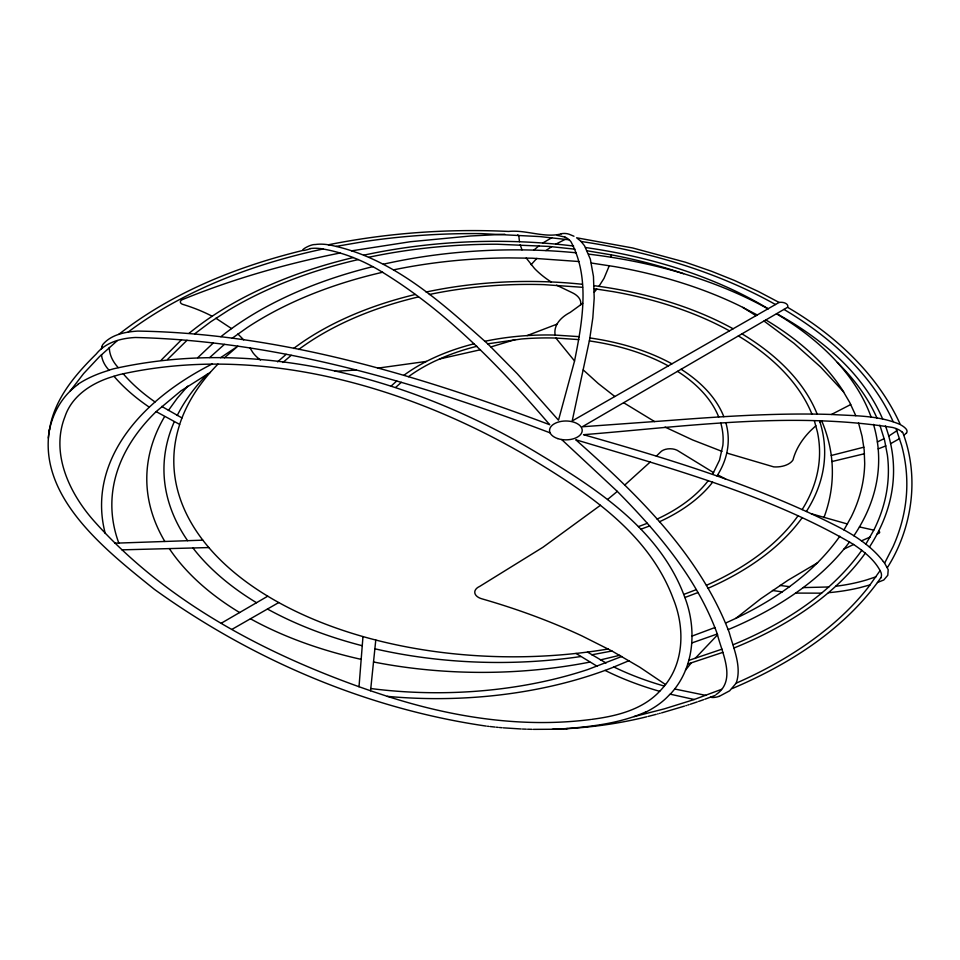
<?xml version="1.0" encoding="UTF-8"?>
<svg xmlns="http://www.w3.org/2000/svg" width="960" height="960" viewBox="0 0 960 960"><rect width="100%" height="100%" fill="white"/><g stroke="black" fill="none" stroke-linecap="round" stroke-linejoin="round"><path stroke-width="1.44" d="M310.428 248.652C293.424 254.508 309.06 244.092 315.132 244.548C321.792 243.552 328.56 244.536 335.04 246.168C395.376 260.028 442.872 303.876 487.74 343.824L521.328 339A176.232 101.748 0 0 1 555.9 338.052L574.548 360.972C582.276 322.452 590.436 278.1 570.96 241.74A27.744 16.02 0 0 0 569.148 239.808A19.464 11.232 0 0 0 564.984 237.084M486.24 726.096C366.804 708.78 252.156 659.712 154.38 589.332C104.112 548.796 30.072 491.808 52.188 417.876C59.916 392.616 77.796 372.228 96.228 354.012C105.636 342.288 120.972 338.22 135.432 337.488C278.316 340.86 417.48 382.572 550.104 432.852M669.948 694.524L670.404 694.032A135.12 78.012 0 0 0 672.612 691.536C694.632 665.832 696.66 628.212 684.876 597.516C659.904 528.732 594.792 487.512 535.056 451.608C410.34 377.328 257.52 336.504 113.604 368.796A135.12 78.012 0 0 0 109.296 370.068L108.444 370.332M691.836 642.948L717.3 633.984C721.728 652.728 737.124 680.412 716.016 694.608M370.416 690.732L359.016 686.736L362.976 636.576M48.312 438.024C50.244 417.12 60.84 396.672 78.12 384.432M375.78 640.032L370.548 690.78L387.228 696.312M611.064 257.256L611.328 254.88M779.112 302.436L572.208 420.936L589.608 339.576L592.824 317.88L594.204 298.056L593.46 276.432L590.328 259.128L584.484 245.724L580.98 241.332L576.6 237.78L632.688 247.968L685.428 262.224L711.384 271.212L734.388 280.428L758.196 291.408L779.112 302.436A6.9 3.984 0 0 1 785.808 303.444A6.9 3.984 0 0 1 787.584 307.32M574.536 361.056L558.492 420.204L517.26 373.728L487.74 343.824M102.072 346.404L101.904 347.016M102.192 345.948L102.192 345.912A13.728 7.92 0 0 1 102.924 344.376C111.324 334.476 125.316 331.908 137.64 331.08C279.552 333.276 417.876 375.156 549.72 424.728C499.344 366 444.624 309.216 377.64 269.34C360 259.164 340.596 251.712 320.436 248.568M101.88 347.112L101.28 349.26M823.944 517.584L823.98 517.476A374.232 216.06 0 0 0 821.772 420.984M609.3 265.704L604.008 278.364L598.932 286.344M49.26 430.272L49.584 429.408M685.5 670.104L691.224 663M880.164 570.504L868.548 586.92A433.848 250.476 0 0 1 736.176 683.172C742.044 666.696 733.464 648.288 729.168 632.256C699.144 554.124 637.176 494.208 575.748 439.752L629.196 455.688C706.056 478.98 783.9 503.604 853.524 544.428C864.204 551.664 875.1 560.256 880.86 572.124A21.132 12.204 0 0 1 880.896 577.932M736.176 683.172L729.636 690.816L719.112 696.42M880.716 577.908L877.464 582.492L883.8 579.984L887.784 575.28L888.204 569.688L884.616 563.16L892.992 546.804A433.848 250.476 0 0 0 901.596 445.284L896.016 428.532A27.744 16.02 0 0 0 892.692 427.488C790.332 411.372 685.92 426.48 583.56 434.688C670.884 459.624 758.64 486.036 839.736 527.628C856.032 536.232 871.932 546.672 883.272 561.444M582.708 303.324L570.156 312.432A45.756 26.412 0 0 0 557.04 324.132L556.884 324.408A45.756 26.412 0 0 0 555.18 335.076A181.344 104.7 0 0 0 485.028 341.256M712.572 474.384L719.556 460.068L722.868 445.32A176.232 101.748 0 0 0 720.78 423.072M843.972 529.932L851.184 516.996A352.104 203.28 0 0 0 864.696 463.392L864.168 449.808L862.068 436.284L858.516 422.88M865.884 544.116L873.996 529.764A370.128 213.684 0 0 0 887.388 455.052L884.544 440.04L879.876 425.184M177.228 415.476L177.324 415.296A332.424 191.916 0 0 1 207.612 373.944L207.768 373.776M887.412 567.552C912.48 527.868 919.62 476.808 902.784 432.576M302.472 250.524C237.06 266.568 172.272 292.416 118.752 334.392M168.372 410.496L177.348 398.088L187.788 386.076M877.5 582.48C841.212 631.596 787.692 664.992 732.192 688.572M591.636 719.376C616.224 716.172 642.324 709.944 659.88 691.092A131.988 76.2 0 0 0 662.532 688.176C684.36 664.044 685.08 627.9 673.32 598.956C648.132 530.88 583.464 490.14 524.196 454.488C404.148 384.972 257.352 343.476 119.424 374.616A131.988 76.2 0 0 0 114.372 376.152C93.348 382.068 72.144 394.968 64.944 416.7C50.472 453.324 69.36 493.068 93.672 520.608C164.04 599.856 260.304 651.336 358.944 686.7M839.832 536.232C811.788 576.12 769.572 603.48 725.604 623.04M861.78 550.296C847.38 570.66 829.164 587.988 809.208 602.832A370.128 213.684 0 0 1 733.176 644.724M70.116 391.104L83.604 373.584L99.396 356.712L117.36 340.584M674.664 688.992L705.84 695.4M906.144 433.248L903.804 435.336M594.264 292.152L596.832 289.08M531.096 264.684L536.844 258.372M695.064 658.488L717.588 634.812M161.244 360.072L181.464 339.804M167.544 359.448L187.032 340.284M656.364 456.132L660.24 452.34A10.86 6.276 0 0 1 677.076 450.24L713.616 472.656M197.772 357.696L213.288 342.996M815.88 425.724L810.3 430.956A145.704 84.12 0 0 0 793.02 459.876A18.216 10.524 0 0 1 773.76 466.884L726.756 453.036M391.248 385.956L396.72 380.988M624.768 485.04L650.292 461.952M118.812 543.06A316.812 182.904 0 0 1 156.144 411.612L180.876 390.924L210.288 372.372M395.724 387.372L401.328 382.32M209.676 357.564L224.424 344.376M277.572 361.848L286.176 354.336M224.436 357.804L237.84 346.212L220.56 357.696M282.888 362.508L291.228 355.32M533.88 250.116L539.088 245.676M850.704 404.388L850.452 404.604A5.808 3.36 0 0 1 849.192 405.324L831.468 414.468C776.436 412.728 721.428 416.496 666.576 420.684L582.3 426.768L787.56 307.308C834.96 334.908 877.704 374.328 900.396 424.68C902.364 425.772 904.308 426.996 905.832 428.688A9.408 5.436 0 0 1 906.432 433.26M607.56 499.476L617.304 491.4C658.14 532.752 697.188 578.652 717.3 633.984M735.78 618.408L760.764 598.764L788.088 580.176L817.608 562.752M820.056 422.304L821.808 420.972M194.688 333.828L210.744 321.768L228.252 310.392A370.128 213.684 0 0 1 358.236 259.584L358.26 259.596M600.468 505.26L542.976 547.248L479.724 586.392A12.768 7.368 0 0 0 482.376 598.968A544.044 314.1 0 0 1 582.048 635.964L611.964 651.012L639.744 667.188L665.484 684.528M896.88 430.74L888.672 436.14M232.236 338.196L247.332 327.504A352.104 203.28 0 0 1 382.608 272.256L382.716 272.328M545.904 250.584L551.64 246.648M899.616 438.588L890.556 443.712M542.856 242.964L551.736 237.744M221.376 623.148L267.732 596.196M232.044 629.316L278.748 602.556M555.972 244.056L565.32 239.316M877.368 441.948L884.184 438.636M843.936 549.108L853.608 544.488M645.528 712.032C621.108 722.88 594.144 726.3 567.744 728.484M861.504 540.852L870.132 537.024M328.344 244.788C387.576 232.872 448.296 228.576 508.62 231.444C526.044 229.62 544.416 238.272 561.324 233.868M877.128 534.024L878.868 533.292A2.268 1.308 0 0 0 878.604 531.168M629.04 660.672L611.712 667.896A313.788 181.164 0 0 1 387.396 696.36C452.688 717.348 522.336 728.28 590.76 719.484M621.792 656.472L587.82 669.528A303.588 175.272 0 0 1 370.776 688.524M878.184 448.896L885.876 445.884M683.76 594.444L696.324 589.608M527.064 335.604L557.04 324.132M684.876 597.516L698.016 592.524M715.08 695.448L704.856 699.228M638.46 526.608L647.316 523.284M640.956 529.188L649.644 525.936M692.064 636.072L714.912 627.552M721.488 689.364L693.552 699.744L664.32 708.852L633.972 716.652M703.608 699.684L698.568 701.448M697.308 701.892L690.3 704.244M688.812 660.396L722.004 649.152M875.976 576.816L866.532 579.948A121.524 70.164 0 0 1 835.692 586.26M687.72 664.032L722.832 652.356M689.016 704.664L687.732 705.072M685.812 705.696L686.448 705.492M684.516 706.104L661.584 712.896M863.88 447.18L831.264 455.484M490.968 346.908L515.292 339.564M864.48 453.732L831.924 461.544M659.58 713.436L660.252 713.256M870.12 584.88L859.98 587.628A131.664 76.02 0 0 1 828.408 592.692M657.576 713.976L658.248 713.796M656.244 714.336L648.168 716.424M646.812 716.76C615.852 724.416 584.016 728.46 552.132 729.252M600.396 659.916L619.728 655.296M439.44 359.016L480.432 349.752M591.768 654.804L611.964 651.012M335.988 246.408L364.296 241.56A433.848 250.476 0 0 1 481.308 233.628L540.132 236.592L569.136 239.808M351.636 250.836L410.388 241.728L470.448 235.992L504.828 234.252M608.184 648.984L608.004 649.02A339.408 195.96 0 0 1 179.676 424.56M377.976 368.112L426.444 361.404M566.136 728.688L567.636 728.496M567.168 728.532L563.124 728.784M828.852 586.968L803.184 587.604M334.992 371.316L356.34 370.032M725.832 422.784L725.868 422.784A181.344 104.7 0 0 1 717.012 475.932M561.972 728.844L557.352 729.06M556.188 729.108L552.708 729.228M114.912 543.192L202.812 540.168M821.64 593.16L795.612 593.088M121.932 549.852L208.812 547.56M551.556 729.264L533.352 729.36M532.068 729.336L527.58 729.216M555.18 335.076L579.336 336.66M831.468 414.468C854.244 415.908 878.232 415.248 899.604 424.26M526.296 729.18L522.444 729.036M521.16 728.976L503.28 727.836M556.056 338.052L578.844 339.6M502.008 727.728L499.476 727.5M582.552 287.304L543.972 284.64A290.904 167.952 0 0 0 429.36 294.492M578.964 261.528L532.296 258.204L508.776 257.904A352.104 203.28 0 0 0 393.528 269.868M498.204 727.38L496.308 727.2M711.756 697.356L710.508 697.188M495.048 727.068L490.008 726.528M574.956 249.192L549.204 246.444L497.088 244.224A370.272 213.768 0 0 0 368.952 257.208M488.748 726.384L487.488 726.24M557.136 235.332L564.96 237.096M779.94 585.444L789.612 586.668M772.464 590.472L782.268 591.888M561.66 439.524L617.304 491.4M591.36 263.04L614.436 266.568A352.104 203.28 0 0 1 739.512 305.724L757.236 314.964M594.204 288.72L612.996 291.612A290.904 167.952 0 0 1 729.492 330.852M885.396 425.988L885.504 426.012A375.228 216.636 0 0 1 869.46 547.02M587.232 250.812L612.3 255.036A370.128 213.684 0 0 1 683.568 273.684M670.26 694.188L694.26 699.504M859.44 526.932L873.78 530.136M847.476 524.004L811.236 513.72M339.996 253.02L340.02 253.032A622.2 359.22 0 0 0 182.748 299.472A4.956 2.856 0 0 0 180.372 302.1A4.956 2.856 0 0 0 183.324 304.536A144.444 83.4 0 0 1 212.172 316.236M721.968 451.368L692.616 439.944L665.076 427.104M573.972 236.244L568.98 234.18A9.432 5.448 0 0 0 561.24 233.736M556.548 285.18L572.244 292.716A23.196 13.392 0 0 1 580.512 305.088M717.684 474.864L725.532 478.956M383.412 264.144L383.46 264.18A363.336 209.772 0 0 1 576.336 252.816M156.144 411.612L179.664 424.404A339.468 195.984 0 0 1 217.968 364.104M161.7 406.392L181.968 417.948M587.472 652.068L606.036 663M623.64 402.708L654.648 421.608M215.904 318.24L231.564 328.596M576.036 653.424L597.192 666.3M742.74 307.32L755.988 315.672M517.704 234.912L517.92 235.068A4.836 2.796 0 0 1 518.916 236.736L519.468 241.692M764.004 321.024L794.04 343.356L820.68 367.08L843.72 392.028M614.844 396.516L598.272 383.544L583.272 369.936M902.556 432.408L901.884 431.856M901.848 431.832L900.828 431.016A19.464 11.232 0 0 0 896.004 428.544M237.924 333.996L243.684 339.84M581.1 241.452L581.136 241.488A433.848 250.476 0 0 1 775.488 304.512M883.368 561.564L884.604 563.148M526.236 258.036L534.48 268.452A126.48 73.02 0 0 0 551.184 281.952M250.08 348.048L252.84 352.56A57.156 33 0 0 0 260.52 360.048M585.552 247.5L585.576 247.536A375.228 216.636 0 0 1 768.12 308.736M573.552 245.952L573.588 246.024A375.228 216.636 0 0 0 363.912 255.144M855.792 415.704L849.672 402.384L842.004 389.34A352.104 203.28 0 0 0 765.864 319.944M588.612 254.076L588.648 254.148A363.336 209.772 0 0 1 767.94 308.832M728.184 629.556L728.196 629.604A363.336 209.772 0 0 0 849.54 541.896M520.2 244.68L521.988 249.876M814.38 420.804L817.404 431.94A290.904 167.952 0 0 1 802.14 509.604M101.484 354.684L101.916 357.372A65.028 37.536 0 0 0 109.008 370.152M109.284 347.496L109.524 350.484A75.648 43.68 0 0 0 118.188 367.56M582.372 284.244L582.372 284.292A296.004 170.904 0 0 0 426.072 292.044M589.752 662.112A335.244 193.548 0 0 1 373.524 661.968M361.176 659.364A335.244 193.548 0 0 1 250.44 618.78M239.628 612.54A335.244 193.548 0 0 1 169.32 548.604M164.832 541.476A335.244 193.548 0 0 1 164.568 416.64M797.952 515.88A290.904 167.952 0 0 1 706.44 585.3M298.704 349.488A290.904 167.952 0 0 1 418.5 296.904M738.36 335.952A290.904 167.952 0 0 1 811.908 414.072M712.62 482.184A181.344 104.7 0 0 1 659.424 521.772M403.86 375.312A181.344 104.7 0 0 1 474.18 343.764M589.896 337.956A181.344 104.7 0 0 1 671.916 363.828M681.108 369.264A181.344 104.7 0 0 1 723.816 416.688M580.716 656.544A334.524 193.128 0 0 1 374.88 648.804M362.256 645.732A334.524 193.128 0 0 1 267.456 609.024M256.524 602.712A334.524 193.128 0 0 1 192.948 547.98M187.62 540.696A334.524 193.128 0 0 1 174.216 421.86M873.504 424.38A363.336 209.772 0 0 1 853.872 535.764M220.872 336.708A363.336 209.772 0 0 1 372.804 266.652M776.472 313.764A363.336 209.772 0 0 1 871.188 417.276M708.216 480.648A176.232 101.748 0 0 1 657.072 519.084M408.516 376.656A176.232 101.748 0 0 1 434.556 361.272L444.42 356.892A176.232 101.748 0 0 1 476.856 346.296M589.368 340.92A176.232 101.748 0 0 1 668.292 365.904M677.508 371.352A176.232 101.748 0 0 1 718.704 417M105.252 533.46A325.836 188.112 0 0 1 212.184 363.984M149.316 407.184A260.736 150.528 0 0 1 113.976 376.272M865.296 553.14A375.228 216.636 0 0 1 734.052 647.976M776.652 313.656A375.228 216.636 0 0 1 882.648 419.052M819.612 420.912A296.004 170.904 0 0 1 806.376 511.5M802.14 517.752A296.004 170.904 0 0 1 708.18 588.24M293.616 348.48A296.004 170.904 0 0 1 415.26 294.492M594.108 285.684A296.004 170.904 0 0 1 733.116 328.776M741.948 333.852A296.004 170.904 0 0 1 817.176 414.132M128.1 332.1A433.848 250.476 0 0 1 323.244 248.964M783.96 309.408A433.848 250.476 0 0 1 893.124 421.608M189.06 333.324A375.228 216.636 0 0 1 353.316 257.556M837.36 362.472A370.128 213.684 0 0 1 876.972 418.092M659.664 691.32A260.736 150.528 0 0 1 605.076 670.404M155.04 401.964A250.524 144.636 0 0 1 123.072 373.608M77.88 384.312A101.94 58.86 0 0 1 108.552 370.464M669.72 694.452A101.94 58.86 0 0 1 645.732 712.164M310.38 248.544A21.132 12.204 0 0 1 320.4 248.628M664.284 686.076A250.524 144.636 0 0 1 613.956 667.02M719.04 696.348A11.928 6.888 0 0 1 711.78 697.5M557.712 438.588A16.332 9.432 0 0 0 582.216 430.416A16.332 9.432 0 0 0 557.712 422.256A16.332 9.432 0 0 0 557.712 438.588"/></g></svg>
